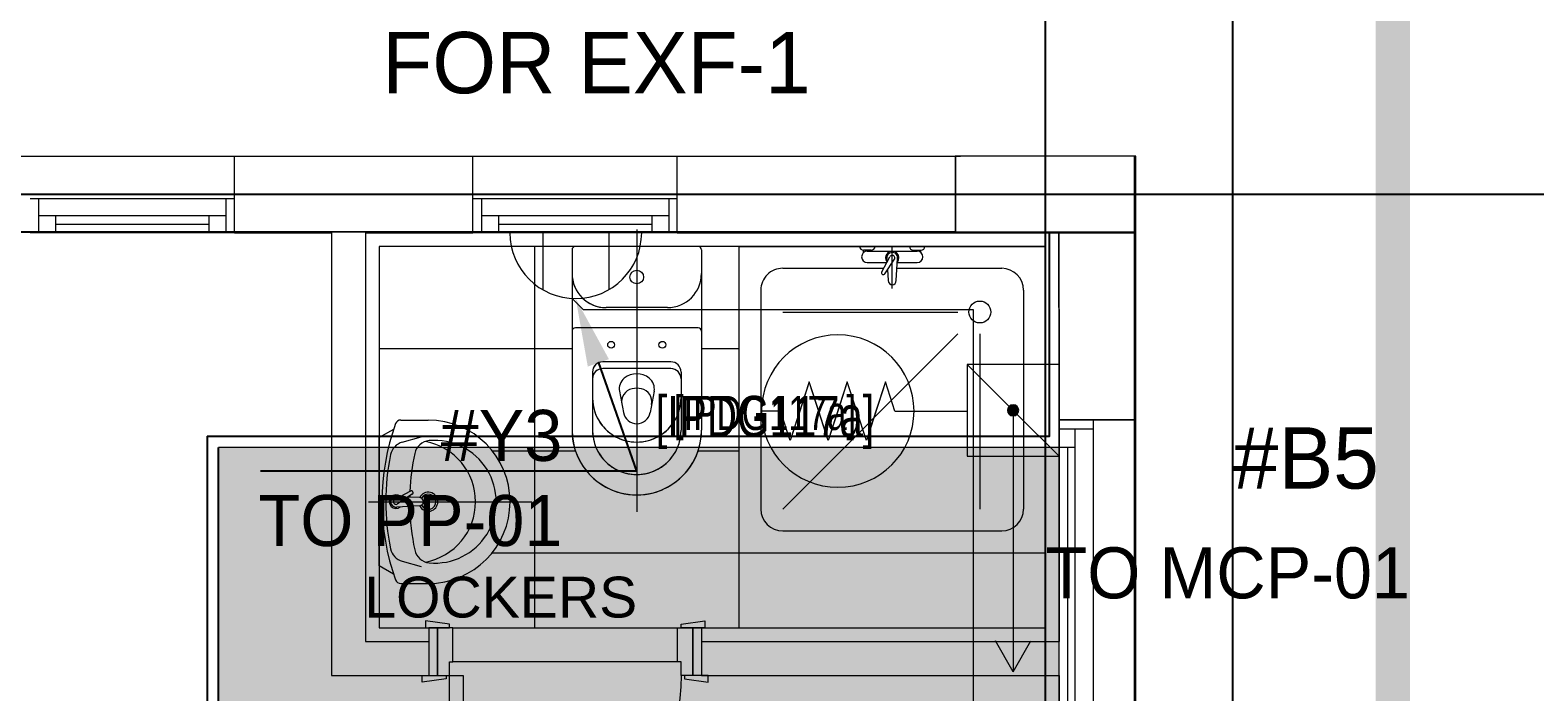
# Model space of a CAD drawing. Header units: metres. Extents: x 75097 to 220695, y -1557923 to -1361206.
# Drawn here: x 112032 to 116450, y -1372046 to -1370102 of the extents above; entities that cross this region are included whole.
import ezdxf
from ezdxf import colors
from ezdxf.entities.mleader import LeaderData, LeaderLine
from ezdxf.math import Vec2, Vec3

# ---------------------------------------------------------------- set-up
doc = ezdxf.new("R2010")
doc.units = ezdxf.units.M
doc.linetypes.add('DASHED2', pattern=[0.375, 0.25, -0.125])
doc.layers.get('0').update_dxf_attribs({"lineweight": 0})
for name, color, linetype, lineweight in [('A-100 - Copy$0$72_EGR_BASE_TEXT', 8, 'Continuous', 0), ('A-100 - Copy$0$Aluminum', 8, 'Continuous', 0), ('A-100 - Copy$0$car', 8, 'Continuous', 0), ('A-100 - Copy$0$Proj', 8, 'Continuous', 0), ('A-100 - Copy$0$SANIT', 8, 'Continuous', 0), ('A-100 - Copy$0$Structure', 8, 'Continuous', 9), ('A-100 - Copy$0$Tiles', 8, 'Continuous', 0), ('A-100 - Copy$0$Walls', 8, 'Continuous', 0), ('A-100 - Copy$0$Wooden Joinery', 8, 'Continuous', 0)]:
    doc.layers.add(name, color=color, linetype=linetype, lineweight=lineweight)
for name, color, linetype in [('A-100 - Copy$0$axes', 8, 'Continuous'), ('A-100 - Copy$0$PDF_Geometry', 8, 'Continuous'), ('A-100 - Copy$0$PDF_Text', 8, 'Continuous'), ('AMA-SO-POWER', 85, 'Continuous'), ('PD-VENT', 8, 'Continuous')]:
    doc.layers.add(name, color=color, linetype=linetype)
for name, color, linetype, lineweight, true_color in [('E-POWR', 7, 'Continuous', 9, 0x4e7e3e), ('E-POWR-IDEN _1-100_', 7, 'Continuous', 9, 0x4e7e3e), ('EXF', 7, 'Continuous', 0, 0x4e7e3e)]:
    doc.layers.add(name, color=color, linetype=linetype, lineweight=lineweight, true_color=true_color)
doc.styles.add('A-100 - Copy$0$PDF Arial', font='arial.ttf')
doc.styles.add('A-100 - Copy$0$X3G_ENTITY_2587EA', font='swisscl.ttf', dxfattribs={"height": 200})
doc.styles.add('Optima_5', font='', dxfattribs={"height": 3.001645})
doc.styles.get("Standard").update_dxf_attribs({"font": 'GOTHIC.TTF'})
doc.styles.get('Optima_5').set_extended_font_data('Optima')

# ---------------------------------------------------------------- blocks, each defined once
blk = doc.blocks.new('WALL OUTLET')
at = {"layer": 'E-POWR', "extrusion": (9.94399e-05, 4.90741e-07, 1)}
blk.add_line((-193.4, 0, 0), (193.4, 0, 0), dxfattribs=at)
blk.add_line((-193.4, 0, 0), (193.4, 0, 0), dxfattribs=at)
at = {"layer": 'E-POWR', "extrusion": (9.94399e-05, 4.90741e-07, 1), "elevation": 0}
for points in [[(-96.7, 0), (-96.7, 167.5)], [(96.7, 0), (96.7, 167.5)]]:
    blk.add_lwpolyline(points, dxfattribs=at)
at = {"layer": 'E-POWR', "extrusion": (9.94399e-05, 4.90741e-07, 1)}
blk.add_arc((0, 0, 0), 193.4, 359.9963, 179.9963, dxfattribs=at)
blk = doc.blocks.new('E-WATER HEATER SKT')
at = {"layer": 'E-POWR'}
h = blk.add_hatch(color=256, dxfattribs=at)
h.dxf.hatch_style = 1
h.paths.add_polyline_path([(-0.4153, 0.0019, 1), (-0.4426, 0.0019, 1)])
for p, q in [((-0.5415, -0.1106), (-0.5415, 0.1144)), ((-0.5415, 0.1144), (-0.3165, 0.1144))]:
    blk.add_line(p, q, dxfattribs=at)
blk.add_lwpolyline([(-0.5415, 0.1144), (-0.3165, 0.1144), (-0.3165, -0.1106), (-0.5415, -0.1106)], close=True, dxfattribs=at)
for points in [[(-0.4208, 0.01), (-0.3165, 0.1144)], [(-0.1398, 0), (-0.1165, 0.0717), (-0.0932, 0)], [(-0.1398, 0), (-0.1165, 0.0717), (-0.0699, -0.0717), (-0.0233, 0.0717), (0.0233, -0.0717), (0.0699, 0.0717), (0.1165, -0.0717), (0.1398, 0), (0.1865, 0)], [(-0.0466, 0), (-0.0233, 0.0717), (0, 0)], [(0.0466, 0), (0.0699, 0.0717), (0.0932, 0)], [(-0.1398, 0), (-0.3165, 0)], [(-0.0932, 0), (-0.0699, -0.0717), (-0.0466, 0)], [(0, 0), (0.0233, -0.0717), (0.0466, 0)], [(0.0932, 0), (0.1165, -0.0717), (0.1398, 0)], [(-0.5415, -0.1106), (-0.4371, -0.0063)]]:
    blk.add_lwpolyline(points, dxfattribs=at)
for centre, radius in [((0, 0), 0.1865), ((-0.429, 0.0019), 0.0137)]:
    blk.add_circle(centre, radius, dxfattribs=at)
blk = doc.blocks.new('arrow')
at = {"layer": 'E-POWR'}
for points in [[(140757.7, -1398284.6), (140667.3, -1398232.4)], [(139990, -1398284.6), (140757.7, -1398284.6), (140757.7, -1398284.6)], [(140757.7, -1398284.6), (140667.3, -1398336.8)]]:
    blk.add_lwpolyline(points, dxfattribs=at)
blk = doc.blocks.new('A-100 - Copy$0$SHOWER TRAY 80x80')
at = {"layer": 'A-100 - Copy$0$SANIT'}
for p, q in [((0, 0), (0, 0.8)), ((0.8, 0.8), (0, 0.8)), ((0.8, 0), (0.8, 0.8)), ((0.1143, 0.7429), (0.6857, 0.7429)), ((0.0571, 0.4124), (0.0571, 0.6857)), ((0.7429, 0.1143), (0.7429, 0.6857)), ((0.2286, 0.6286), (0.6857, 0.6286)), ((0.1714, 0.1143), (0.1714, 0.5714)), ((0.2286, 0.5714), (0.6857, 0.1143)), ((0.01, 0.455), (0.01, 0.475)), ((0.0163, 0.475), (0.01, 0.475)), ((0.0125, 0.455), (0.01, 0.455)), ((0.0125, 0.335), (0.0125, 0.465)), ((0.0425, 0.4133), (0.0425, 0.465)), ((0.11, 0.4), (0, 0.4)), ((0.0667, 0.3728), (0.0271, 0.3939)), ((0.0895, 0.4105), (0.0316, 0.4139)), ((0.0715, 0.3808), (0.0334, 0.4058)), ((0.0407, 0.3866), (0.0316, 0.3861)), ((0.0425, 0.335), (0.0425, 0.3857)), ((0.0571, 0.1143), (0.0571, 0.3779)), ((0.0608, 0.3878), (0.0895, 0.3895)), ((0.01, 0.345), (0.01, 0.325)), ((0.0125, 0.345), (0.01, 0.345)), ((0.0163, 0.325), (0.01, 0.325)), ((0.1143, 0.0571), (0.6857, 0.0571)), ((0, 0), (0.8, 0))]:
    blk.add_line(p, q, dxfattribs=at)
blk.add_circle((0.1714, 0.6286), 0.0286, dxfattribs=at)
for centre, radius, start, end in [((0.1143, 0.6857), 0.0571, 90, 180), ((0.6857, 0.6857), 0.0571, 360, 90), ((0, 0.475), 0.01, 0, 90), ((0.0275, 0.465), 0.015, 0, 180), ((0, 0.455), 0.01, 270, 0), ((0.03, 0.4), 0.0175, 49.632, 309.2526), ((0.03, 0.4), 0.014, 83.2671, 276.7329), ((0.03, 0.4), 0.00676, 54.0423, 244.5873), ((0.0895, 0.4), 0.0105, 270, 90), ((0, 0.345), 0.01, 0, 90), ((0.0691, 0.3768), 0.00467, 239.3148, 59.3148), ((0, 0.325), 0.01, 270, 0), ((0.0275, 0.335), 0.015, 180, 0), ((0.1143, 0.1143), 0.0571, 180, 270), ((0.6857, 0.1143), 0.0571, 270, 360)]:
    blk.add_arc(centre, radius, start, end, dxfattribs=at)
blk = doc.blocks.new('A-100 - Copy$0$A$C26754117')
at = {"layer": 'A-100 - Copy$0$car'}
for p, q in [((750, 820), (90, 820)), ((90, 720), (750, 720))]:
    blk.add_line(p, q, dxfattribs=at)
at = {"layer": 'A-100 - Copy$0$Wooden Joinery'}
for p, q in [((710, 191.2), (700, 191.2)), ((710, 171.2), (710, 191.2)), ((770, 191.2), (780, 191.2)), ((770, 171.2), (770, 191.2)), ((670, 71.2), (670, 161.2)), ((690, 71.2), (690, 161.2)), ((710, 171.2), (700, 171.2)), ((770, 171.2), (780, 171.2)), ((790, 71.2), (790, 161.2)), ((810, 71.2), (810, 161.2)), ((710, 61.2), (700, 61.2)), ((710, 31.2), (710, 71.2)), ((720, 71.2), (710, 71.2)), ((760, 71.2), (770, 71.2)), ((770, 31.2), (770, 71.2)), ((770, 61.2), (780, 61.2)), ((710, 41.2), (700, 41.2)), ((720, 31.2), (710, 31.2)), ((760, 31.2), (770, 31.2)), ((770, 41.2), (780, 41.2))]:
    blk.add_line(p, q, dxfattribs=at)
for points in [[(80, 820), (80, 830), (10, 840), (10, 820)], [(760, 820), (760, 830), (830, 840), (830, 820)], [(70, 680), (70, 670), (0, 660), (0, 680)], [(720, 680), (720, 1.2), (760, 1.2), (760, 680)], [(770, 680), (770, 670), (840, 660), (840, 680)]]:
    blk.add_lwpolyline(points, close=True, dxfattribs=at)
for points in [[(45, 680), (45, 820), (20, 820), (20, 680), (45, 680)], [(45, 680), (80, 680), (80, 720), (90, 720), (90, 820), (45, 820), (45, 680)], [(795, 680), (760, 680), (760, 720), (750, 720), (750, 820), (795, 820), (795, 680)], [(795, 680), (795, 820), (820, 820), (820, 680), (795, 680)]]:
    blk.add_lwpolyline(points, dxfattribs=at)
for centre, radius, start, end in [((760, 680), 680, 180, 266.6277), ((700, 161.2), 30, 90, 180), ((780, 161.2), 30, 0, 90), ((700, 161.2), 10, 90, 180), ((780, 161.2), 10, 0, 90), ((700, 71.2), 30, 180, 270), ((700, 71.2), 10, 180, 270), ((780, 71.2), 10, 270, 0), ((780, 71.2), 30, 270, 0)]:
    blk.add_arc(centre, radius, start, end, dxfattribs=at)
blk = doc.blocks.new('A-100 - Copy$0$WC manta')
at = {"layer": 'A-100 - Copy$0$SANIT'}
for p, q in [((-0.13, 0.18), (-0.13, -0.18)), ((-0.12, 0.19), (0.41, 0.19)), ((0.109, 0.18), (0.109, -0.18)), ((0.05, 0.09), (0.05, -0.09)), ((0.209, 0.1), (0.209, -0.1)), ((0.229, 0.1), (0.229, -0.1)), ((0.239, 0.13), (0.41, 0.13)), ((0.2955, 0.051), (0.3581, 0.0393)), ((-0.18, 0), (0.65, 0)), ((0.2955, -0.051), (0.3581, -0.0393)), ((0.239, -0.13), (0.41, -0.13)), ((-0.12, -0.19), (0.41, -0.19))]:
    blk.add_line(p, q, dxfattribs=at)
for centre, radius in [((0.159, 0.0752), 0.01), ((-0.04, 0), 0.02), ((0.159, -0.0753), 0.01)]:
    blk.add_circle(centre, radius, dxfattribs=at)
for centre, radius, start, end in [((-0.12, 0.18), 0.01, 90, 180), ((-0.05, 0.09), 0.1, 0, 90), ((0.119, 0.18), 0.01, 90, 180), ((0.41, 0), 0.19, 270, 90), ((0.239, 0.1), 0.03, 90, 180), ((0.259, 0.1), 0.03, 90, 180), ((0.3147, 0), 0.13, 270, 90), ((0.41, 0), 0.13, 270, 90), ((0.2882, 0.0117), 0.04, 79.4289, 141.525), ((0.3271, 0.0044), 0.04, 79.4289, 166.4176), ((0.3029, 0), 0.0588, 141.525, 218.475), ((0.3454, 0), 0.0588, 166.4176, 193.5824), ((0.3507, 0), 0.04, 280.5711, 79.4289), ((0.2882, -0.0117), 0.04, 218.475, 280.5711), ((0.3271, -0.0044), 0.04, 193.5824, 280.5711), ((-0.05, -0.09), 0.1, 270, 0), ((0.239, -0.1), 0.03, 180, 270), ((0.259, -0.1), 0.03, 180, 270), ((-0.12, -0.18), 0.01, 180, 270), ((0.119, -0.18), 0.01, 180, 270)]:
    blk.add_arc(centre, radius, start, end, dxfattribs=at)
blk = doc.blocks.new('A-100 - Copy$0$lav-manta 60')
at = {"layer": 'A-100 - Copy$0$SANIT'}
for p, q in [((-0.2658, -0.0529), (-0.2358, 0)), ((-0.2358, 0), (0.2358, 0)), ((0, 0.04), (0, -0.56)), ((0.2658, -0.0529), (0.2358, 0)), ((-0.3, -0.0789), (-0.3, -0.18)), ((-0.2185, -0.0841), (-0.2383, -0.1537)), ((-0.015, -0.1473), (-0.0199, -0.064)), ((0.0274, -0.121), (-0.0078, -0.0673)), ((0.0389, -0.1142), (0.0087, -0.0575)), ((0.015, -0.1473), (0.0174, -0.1057)), ((0.0191, -0.077), (0.0199, -0.064)), ((0.2185, -0.0841), (0.2383, -0.1537)), ((0.3, -0.0789), (0.3, -0.18))]:
    blk.add_line(p, q, dxfattribs=at)
for centre, radius, start, end in [((0, -0.8557), 0.8457, 70.1771, 109.8229), ((-0.1608, -0.1006), 0.06, 101.8086, 164.0794), ((0, -0.8696), 0.8457, 78.1914, 101.8086), ((0, -0.0617), 0.025, 320.7474, 220.368), ((0, -0.0617), 0.02, 353.2671, 186.682), ((0, -0.0617), 0.00966, 25.4127, 215.9577), ((0.1608, -0.1006), 0.06, 15.9206, 78.1914), ((-0.28, -0.0789), 0.02, 109.8229, 180), ((0.28, -0.0789), 0.02, 0, 70.1771), ((-0.1645, -0.189), 0.06, 102.0883, 174.8142), ((0, -0.9572), 0.8457, 91.1572, 102.0883), ((0, -0.18), 0.035, 115.3106, 64.6894), ((0, -0.18), 0.0275, 117.1496, 62.8504), ((0, -0.1473), 0.015, 180, 0), ((0, -0.9572), 0.8457, 88.5486, 88.844), ((0.0332, -0.1176), 0.00666, 210.6852, 30.6852), ((0, -0.9572), 0.8457, 77.9117, 87.4274), ((0.1645, -0.189), 0.06, 5.1858, 77.9117), ((0, -0.18), 0.3, 180, 0), ((0, -0.2039), 0.2252, 174.8142, 5.1858), ((0, -0.1282), 0.2252, 190.6097, 349.3903)]:
    blk.add_arc(centre, radius, start, end, dxfattribs=at)
blk = doc.blocks.new('A-100 - Copy$0$A$C02230961')
at = {"layer": 'A-100 - Copy$0$PDF_Geometry', "lineweight": 25}
h = blk.add_hatch(dxfattribs=at)
h.set_pattern_fill('ANGLE', color=256, scale=500)
h.set_pattern_definition([(0, (-1219317.64, -1092026.17), (0, 137.5), [100, -37.5]), (90, (-1219317.64, -1092026.17), (-137.5, 8e-15), [100, -37.5])])
h.paths.add_polyline_path([(10723.7, -4993.7), (11262.7, -4993.7), (11262.7, -4562.4), (10962.9, -4562.4), (10962.9, -4602.9), (10821.4, -4602.9), (10821.4, -4562.4), (10349.7, -4562.4), (10349.7, -4602.9), (10208.2, -4602.9), (10208.2, -4562.4), (10033, -4562.4), (10033, -4003.2), (9938.7, -4003.2), (9938.7, -4562.4), (9635.5, -4562.4), (9635.5, -4602.9), (9500.8, -4602.9), (9500.8, -4562.4), (9022.4, -4562.4), (9022.4, -4602.9), (8887.6, -4602.9), (8887.6, -4562.4), (8705.7, -4562.4), (8705.7, -5307.5), (8739.4, -5307.5), (8723.2, -5388.4), (9042.6, -5388.4), (9042.6, -5428.8), (9039.6, -5428.8, -0.375368), (8715.8, -5711.8, -0.39984), (9466.1, -6426), (9467.1, -6426), (9467.1, -6466.4), (9433.4, -6466.4), (9419.9, -6483.3, -0.414214), (9389.6, -6513.6), (9393, -6520.3), (9302, -6513.6, -0.599371), (9276.8, -6466.4), (8723.2, -6466.4), (8741.3, -6556.8), (10723.7, -6556.8)])
h.paths.add_polyline_path([(14436.9, -4636.6), (11970.2, -4636.6), (11970.2, -6461.7), (11336.8, -6461.7), (11336.8, -6630.9), (11262.7, -6630.9), (11262.7, -7372.1), (11262.7, -7439.5), (11336.8, -7439.5), (11336.8, -8355.8), (12536.8, -8355.8), (12536.8, -8066.1), (12516.6, -8066.1), (12531.4, -7992), (12536.8, -7992), (12536.8, -7318.2), (12530.1, -7318.2), (12516.6, -7250.8), (12536.8, -7250.8), (12536.8, -6967.8), (12516.6, -6967.8), (12532.8, -6887), (12536.8, -6887), (12536.8, -6219.9), (12530.1, -6219.9), (12516.6, -6145.8), (12536.8, -6145.8), (12536.8, -5761.8), (14436.9, -5761.8)])
h.paths.add_polyline_path([(12037, -7392.3), (12030.8, -7392.3), (12030.8, -7405.2, 0.414215)], flags=16)
h.paths.add_polyline_path([(12091.4, -7338.4), (12091.4, -7378.8), (11343.5, -7378.8), (11343.5, -7338.4), (11902.8, -7338.4), (11902.8, -7331.7), (11923, -7331.7), (11923, -7311.5), (12030.8, -7311.5), (12030.8, -7331.7), (12057.7, -7331.7)], flags=16)
h.paths.add_polyline_path([(11933.1, -7405.8), (12024.1, -7412.5), (11933.1, -7405.8, -0.517639), (11923.6, -7392.3), (11923, -7392.3), (11923, -7395.7, 0.414214)], flags=16)
h.paths.add_polyline_path([(11350.3, -7392.3), (11363.8, -7459.7), (11343.5, -7459.7), (11343.5, -7392.3)], flags=16)
h.paths.add_polyline_path([(2957.3, -10511.9), (2877.6, -10511.9), (2877.6, -10538.9), (2796.7, -10524.2), (2796.7, -11076.3, -0.599371), (2843.9, -11101.5), (2843.9, -11192.4), (2839.5, -11173.3, -0.584927), (2813.6, -11219.4), (2816.9, -11226.1), (2803.4, -11226.1), (2803.4, -11232.9), (2796.7, -11266.5), (2756.3, -11266.5), (2756.3, -11265.6, -0.39984), (2042.1, -10515.3, -0.381307), (1752.3, -10839.9), (1752.3, -10842.1), (1718.7, -10842.1), (1718.7, -10518.7), (1678.2, -10518.7), (1657.3, -10518.7), (1657.3, -10511.9), (-42.7, -10511.9), (-42.7, -11138.2), (-42.7, -12311.9), (2957.3, -12311.9)])
h.paths.add_polyline_path([(637.7, -11637.3), (2299.7, -11637.3), (2299.7, -11241.3), (637.7, -11241.3)], flags=24)
h.paths.add_polyline_path([(12347.4, -5213.9), (13381.6, -5213.9), (13381.6, -4916.9), (12347.4, -4916.9)], flags=24)
h.paths.add_polyline_path([(8700, -6312.9), (10212.7, -6312.9), (10212.7, -5593.3), (8700, -5593.3)], flags=9)
h.paths.add_polyline_path([(10170.8, -5243.1), (10170.8, -6572.5), (10710.4, -6572.5), (10710.4, -5243.1)], flags=9)
h.paths.add_polyline_path([(9375.1, -4957.7), (10990.8, -4957.7), (10990.8, -4660.8), (9375.1, -4660.8)], flags=24)
at = {"layer": 'A-100 - Copy$0$Aluminum'}
for p, q in [((12017, -3905.9, -2.4), (11417, -3905.9, -2.4)), ((11442, -3905.9, -2.4), (11442, -4005.9, -2.4)), ((11992, -3905.9, -2.4), (11992, -4005.9, -2.4)), ((13317, -3905.9, -2.4), (12717, -3905.9, -2.4)), ((12742, -3905.9, -2.4), (12742, -4005.9, -2.4)), ((13292, -3905.9, -2.4), (13292, -4005.9, -2.4)), ((11992, -3955.9, -2.4), (11442, -3955.9, -2.4)), ((11492, -3955.9, -2.4), (11492, -4005.9, -2.4)), ((11942, -3955.9, -2.4), (11942, -4005.9, -2.4)), ((13292, -3955.9, -2.4), (12742, -3955.9, -2.4)), ((12792, -3955.9, -2.4), (12792, -4005.9, -2.4)), ((13242, -3955.9, -2.4), (13242, -4005.9, -2.4)), ((12017, -4005.9, -2.4), (11417, -4005.9, -2.4)), ((11492, -3980.9, -2.4), (11942, -3980.9, -2.4)), ((13317, -4005.9, -2.4), (12717, -4005.9, -2.4)), ((12792, -3980.9, -2.4), (13242, -3980.9, -2.4)), ((14438, -4230.9, -2.4), (14438, -5205.9, -4.3)), ((14438, -5305.9, -4.5), (14438, -5402.9, -4.7))]:
    blk.add_line(p, q, dxfattribs=at)
at = {"layer": 'A-100 - Copy$0$PDF_Geometry', "lineweight": 25}
blk.add_line((11336.8, -4003.2, -2.4), (12017, -4003.2, -2.4), dxfattribs=at)
at = {"layer": 'A-100 - Copy$0$PDF_Geometry', "lineweight": 5, "elevation": -2.4}
for points in [[(11262.7, -4003.2), (10259.4, -4003.2), (10259.4, -3780.9), (14133.7, -3780.9), (14133.7, -4003.2), (11336.8, -4003.2)], [(11336.8, -4003.2), (14436.9, -4003.2), (14436.9, -5761.8), (12536.8, -5761.8), (12536.8, -8355.8), (11336.8, -8355.8)], [(13318.4, -4003.2), (11418.3, -4003.2)], [(14436.9, -4003.2), (14436.9, -4636.6), (11970.2, -4636.6)], [(14436.9, -4225.6), (14436.9, -4003.2)], [(14659.2, -4555.7), (14659.2, -4003.2)], [(14436.9, -4555.7), (14436.9, -5761.8)], [(14659.2, -4555.7), (14436.9, -4555.7), (14659.2, -4555.7)], [(14537.9, -4582.7), (14436.9, -4582.7)], [(14484, -4582.7), (14484, -5734.8)], [(14537.9, -4555.7), (14537.9, -5761.8)], [(14659.2, -5761.8), (14659.2, -4555.7)], [(14484, -4636.6), (14436.9, -4636.6)], [(14463.8, -5680.9), (14463.8, -4636.6)]]:
    blk.add_lwpolyline(points, dxfattribs=at)
at = {"layer": 'A-100 - Copy$0$PDF_Geometry', "lineweight": 18, "elevation": -2.4}
blk.add_lwpolyline([(11418.3, -3780.9), (13318.4, -3780.9)], dxfattribs=at)
at = {"layer": 'A-100 - Copy$0$PDF_Geometry', "lineweight": 5, "elevation": -2.4}
blk.add_lwpolyline([(14133.7, -4003.2), (14659.2, -4003.2), (14659.2, -3780.9), (14133.7, -3780.9)], close=True, dxfattribs=at)
at = {"layer": 'A-100 - Copy$0$PDF_Geometry', "lineweight": 25, "elevation": -2.4}
for points in [[(11936.5, -4602.9), (14409.9, -4602.9), (14409.9, -4003.2)], [(11936.5, -4602.9), (11936.5, -6434.8), (11336.8, -6434.8)], [(11336.8, -6461.7), (11970.2, -6461.7), (11970.2, -4636.6)]]:
    blk.add_lwpolyline(points, dxfattribs=at)
at = {"layer": 'A-100 - Copy$0$Proj'}
for p, q in [((11417, -3780.9, -2.4), (12017, -3780.9, -2.4)), ((12717, -3780.9, -2.4), (13317, -3780.9, -2.4))]:
    blk.add_line(p, q, dxfattribs=at)
at = {"layer": 'A-100 - Copy$0$Structure', "elevation": -2.4}
blk.add_lwpolyline([(14133, -4005.9), (14663, -4005.9), (14663, -3780.9), (14133, -3780.9)], close=True, dxfattribs=at)
at = {"layer": 'A-100 - Copy$0$Tiles'}
for p, q in [((12898, -4045.9, -4.7), (12898, -5165.9, -4.7)), ((12442, -4345.9, -4.7), (13009, -4345.9, -4.7)), ((13388, -4345.9, -4.7), (13498, -4345.9, -4.7)), ((12773.3, -4645.9, -4.7), (13017.7, -4645.9, -4.7)), ((13378.2, -4645.9, -4.7), (13498, -4645.9, -4.7)), ((12773.3, -4945.9, -4.7), (13498, -4945.9, -4.7)), ((13498, -4945.9, -4.7), (13498, -5165.9, -4.7))]:
    blk.add_line(p, q, dxfattribs=at)
at = {"layer": 'A-100 - Copy$0$Tiles', "elevation": -4.7}
blk.add_lwpolyline([(13388, -5165.9), (14398, -5165.9), (14398, -4045.9), (12442, -4045.9), (12442, -5165.9), (12588, -5165.9)], dxfattribs=at)
at = {"layer": 'A-100 - Copy$0$Walls'}
for p, q in [((12017, -3780.9, -2.4), (12717, -3780.9, -2.4)), ((12017, -4005.9, -2.4), (12017, -3780.9, -2.4)), ((12717, -4005.9, -2.4), (12717, -3780.9, -2.4)), ((13317, -3780.9, -2.4), (14148, -3780.9, -2.4)), ((13317, -4005.9, -2.4), (13317, -3780.9, -2.4)), ((12017, -4005.9, -2.4), (12302, -4005.9, -2.4)), ((12302, -4005.9, -4.7), (12302, -5305.9, -4.7)), ((12402, -4005.9, -2.4), (12717, -4005.9, -2.4)), ((12402, -4005.9, -4.7), (12402, -5205.9, -4.7)), ((13317, -4005.9, -2.4), (14148, -4005.9, -2.4)), ((14438, -4230.9, -2.4), (14438, -4005.9, -2.4)), ((14663, -5402.9, -4.7), (14663, -4005.9, -2.4)), ((12402, -5205.9, -4.7), (12588, -5205.9, -4.7)), ((12402, -5205.9, -4.7), (12588, -5205.9, -4.7)), ((12588, -5205.9, -4.7), (12588, -5305.9, -4.7)), ((13388, -5205.9, -4.7), (14438, -5205.9, -4.7)), ((13388, -5205.9, -4.7), (13388, -5305.9, -4.7)), ((12302, -5305.9, -4.7), (12588, -5305.9, -4.7)), ((12402, -5305.9, -4.7), (12588, -5305.9, -4.7)), ((13388, -5305.9, -4.7), (14438, -5305.9, -4.7))]:
    blk.add_line(p, q, dxfattribs=at)
at = {"layer": 'A-100 - Copy$0$Walls', "elevation": -4.7}
blk.add_lwpolyline([(13388, -5205.9), (14438, -5205.9)], dxfattribs=at)
at = {"layer": 'A-100 - Copy$0$SANIT'}
for name, p, xscale, yscale, zscale, rotation in [('A-100 - Copy$0$WC manta', (13198, -4175.9, -4.7), 999.9999999999995, 999.9999999999995, 999.9999999999995, 269.9999999999999), ('A-100 - Copy$0$SHOWER TRAY 80x80', (13498, -4045.9, -4.7), 1125.00003893818, 1125.00003893818, 1125.00003893818, 270), ('A-100 - Copy$0$lav-manta 60', (12442, -4795.9, -4.7), 800.0000000001787, 800.0000000001787, 800.0000000001787, 90.00000000000001)]:
    blk.add_blockref(name, p, dxfattribs=dict(at, xscale=xscale, yscale=yscale, zscale=zscale, rotation=rotation))
at = {"layer": 'A-100 - Copy$0$Wooden Joinery', "xscale": -1}
blk.add_blockref('A-100 - Copy$0$A$C26754117', (13408, -5985.9, -4.7), dxfattribs=at)
at = {"layer": 'A-100 - Copy$0$72_EGR_BASE_TEXT', "insert": (13574.5, -4485.1, -4.7), "char_height": 120, "attachment_point": 2, "style": 'A-100 - Copy$0$X3G_ENTITY_2587EA'}
blk.add_mtext('[IPDG117a]', dxfattribs=at)
at = {"layer": 'A-100 - Copy$0$PDF_Text', "insert": (12398.2, -5137.6, -2.4), "char_height": 120, "attachment_point": 7, "style": 'A-100 - Copy$0$PDF Arial'}
blk.add_mtext('LOCKERS', dxfattribs=at)
blk = doc.blocks.new('A-100 - Copy')
at = {"layer": 'A-100 - Copy$0$Aluminum'}
for p, q in [((112632.3, -1370597.7, 0), (112032.3, -1370597.7, 0)), ((112057.3, -1370597.7, 0), (112057.3, -1370697.7, 0)), ((112607.3, -1370597.7, 0), (112607.3, -1370697.7, 0)), ((113932.3, -1370597.7, 0), (113332.3, -1370597.7, 0)), ((113357.3, -1370597.7, 0), (113357.3, -1370697.7, 0)), ((113907.3, -1370597.7, 0), (113907.3, -1370697.7, 0)), ((112607.3, -1370647.7, 0), (112057.3, -1370647.7, 0)), ((112107.3, -1370647.7, 0), (112107.3, -1370697.7, 0)), ((112557.3, -1370647.7, 0), (112557.3, -1370697.7, 0)), ((113907.3, -1370647.7, 0), (113357.3, -1370647.7, 0)), ((113407.3, -1370647.7, 0), (113407.3, -1370697.7, 0)), ((113857.3, -1370647.7, 0), (113857.3, -1370697.7, 0)), ((112107.3, -1370672.7, 0), (112557.3, -1370672.7, 0)), ((113407.3, -1370672.7, 0), (113857.3, -1370672.7, 0)), ((112632.3, -1370697.7, 0), (112032.3, -1370697.7, 0)), ((113932.3, -1370697.7, 0), (113332.3, -1370697.7, 0)), ((115053.3, -1370922.7, 0), (115053.3, -1371897.7, -2)), ((115053.3, -1371997.7, -2.2), (115053.3, -1372094.7, -2.4))]:
    blk.add_line(p, q, dxfattribs=at)
at = {"layer": 'A-100 - Copy$0$axes'}
for p, q in [((115013.3, -1477297.4, 0), (115013.3, -1366771.9, 0)), ((115563.3, -1477297.4, 0), (115563.3, -1366771.9, 0)), ((115563.3, -1477297.4, 0), (115563.3, -1366771.9, 0)), ((119073.3, -1370585.2, 0), (95290.3, -1370585.2, 0))]:
    blk.add_line(p, q, dxfattribs=at)
at = {"layer": 'A-100 - Copy$0$PDF_Geometry'}
blk.add_line((111952.1, -1370695, 0), (112632.3, -1370695, 0), dxfattribs=at)
at = {"layer": 'A-100 - Copy$0$Proj'}
for p, q in [((112032.3, -1370472.7, 0), (112632.3, -1370472.7, 0)), ((113332.3, -1370472.7, 0), (113932.3, -1370472.7, 0))]:
    blk.add_line(p, q, dxfattribs=at)
at = {"layer": 'A-100 - Copy$0$Structure', "elevation": 0}
blk.add_lwpolyline([(114748.3, -1370697.7), (115278.3, -1370697.7), (115278.3, -1370472.7), (114748.3, -1370472.7)], close=True, dxfattribs=at)
at = {"layer": 'A-100 - Copy$0$Tiles'}
for p, q in [((113513.3, -1370737.7, -2.4), (113513.3, -1371857.7, -2.4)), ((113057.3, -1371037.7, -2.4), (113624.3, -1371037.7, -2.4)), ((114003.3, -1371037.7, -2.4), (114113.3, -1371037.7, -2.4)), ((113388.6, -1371337.7, -2.4), (113633, -1371337.7, -2.4)), ((113993.6, -1371337.7, -2.4), (114113.3, -1371337.7, -2.4)), ((113388.6, -1371637.7, -2.4), (114113.3, -1371637.7, -2.4)), ((114113.3, -1371637.7, -2.4), (114113.3, -1371857.7, -2.4))]:
    blk.add_line(p, q, dxfattribs=at)
at = {"layer": 'A-100 - Copy$0$Tiles', "elevation": -2.4}
blk.add_lwpolyline([(114003.3, -1371857.7), (115013.3, -1371857.7), (115013.3, -1370737.7), (113057.3, -1370737.7), (113057.3, -1371857.7), (113203.3, -1371857.7)], dxfattribs=at)
at = {"layer": 'A-100 - Copy$0$Walls'}
for p, q in [((112632.3, -1370472.7, 0), (113332.3, -1370472.7, 0)), ((112632.3, -1370697.7, 0), (112632.3, -1370472.7, 0)), ((113332.3, -1370697.7, 0), (113332.3, -1370472.7, 0)), ((113932.3, -1370472.7, 0), (114763.3, -1370472.7, 0)), ((113932.3, -1370697.7, 0), (113932.3, -1370472.7, 0)), ((112632.3, -1370697.7, 0), (112917.3, -1370697.7, 0)), ((112917.3, -1370697.7, -2.4), (112917.3, -1371997.7, -2.4)), ((113017.3, -1370697.7, 0), (113332.3, -1370697.7, 0)), ((113017.3, -1370697.7, -2.4), (113017.3, -1371897.7, -2.4)), ((113932.3, -1370697.7, 0), (114763.3, -1370697.7, 0)), ((115053.3, -1370922.7, 0), (115053.3, -1370697.7, 0)), ((115278.3, -1372094.7, -2.4), (115278.3, -1370697.7, 0)), ((113017.3, -1371897.7, -2.4), (113203.3, -1371897.7, -2.4)), ((113017.3, -1371897.7, -2.4), (113203.3, -1371897.7, -2.4)), ((113203.3, -1371897.7, -2.4), (113203.3, -1371997.7, -2.4)), ((114003.3, -1371897.7, -2.4), (115053.3, -1371897.7, -2.4)), ((114003.3, -1371897.7, -2.4), (114003.3, -1371997.7, -2.4)), ((112917.3, -1371997.7, -2.4), (113203.3, -1371997.7, -2.4)), ((113017.3, -1371997.7, -2.4), (113203.3, -1371997.7, -2.4)), ((114003.3, -1371997.7, -2.4), (115053.3, -1371997.7, -2.4))]:
    blk.add_line(p, q, dxfattribs=at)
at = {"layer": 'A-100 - Copy$0$Walls', "elevation": -2.4}
blk.add_lwpolyline([(114003.3, -1371897.7), (115053.3, -1371897.7)], dxfattribs=at)
blk.add_blockref('A-100 - Copy$0$A$C02230961', (100615.3, -1366691.8, 2.4))
at = {"layer": 'A-100 - Copy$0$SANIT'}
for name, p, xscale, yscale, zscale, rotation in [('A-100 - Copy$0$WC manta', (113813.3, -1370867.7, -2.4), 999.9999999999995, 999.9999999999995, 999.9999999999995, 270), ('A-100 - Copy$0$SHOWER TRAY 80x80', (114113.3, -1370737.7, -2.4), 1125.00003893818, 1125.00003893818, 1125.00003893818, 270), ('A-100 - Copy$0$lav-manta 60', (113057.3, -1371487.7, -2.4), 800.0000000001817, 800.0000000001817, 800.0000000001817, 90)]:
    blk.add_blockref(name, p, dxfattribs=dict(at, xscale=xscale, yscale=yscale, zscale=zscale, rotation=rotation))
at = {"layer": 'A-100 - Copy$0$Wooden Joinery', "xscale": -1}
blk.add_blockref('A-100 - Copy$0$A$C26754117', (114023.3, -1372677.7, -2.4), dxfattribs=at)
at = {"layer": 'A-100 - Copy$0$72_EGR_BASE_TEXT', "insert": (114189.8, -1371177, -2.4), "char_height": 100, "attachment_point": 2, "style": 'A-100 - Copy$0$X3G_ENTITY_2587EA'}
blk.add_mtext('[IPDG117a]', dxfattribs=at)

msp = doc.modelspace()

# ---------------------------------------------------------------- linework, layer by layer
at = {"layer": 'E-POWR', "color": 240, "linetype": 'DASHED2', "ltscale": 500, "true_color": 0xf10e52, "const_width": 100}
msp.add_lwpolyline([(99709.5, -1369406.3), (116033, -1369406.3), (116033, -1375232.9), (107813.3, -1375232.9), (107813.3, -1389072.7), (105210.1, -1389072.7), (105210.1, -1388615.8), (102724.5, -1388615.8), (102724.5, -1389463.8), (99709.5, -1389463.8), (99709.5, -1369406.3)], dxfattribs=at)
at = {"layer": 'EXF', "color": 85}
msp.add_lwpolyline([(114819.8, -1377508.7), (114801.6, -1377495.5), (114801.6, -1374229.3), (114860.8, -1374144.8), (114801.8, -1374060.6), (114801.8, -1370924.4), (113656.9, -1370924.4), (113623.3, -1370890.8)], dxfattribs=at)

# ---------------------------------------------------------------- block references
at = {"layer": 'AMA-SO-POWER', "color": 85, "xscale": -1200, "yscale": 1200, "zscale": 1200, "rotation": 359.9999534452681}
msp.add_blockref('E-WATER HEATER SKT', (114403.5, -1371221.5, -0.6), dxfattribs=at)
at = {"layer": 'E-POWR', "color": 85, "rotation": 269.9999999999976}
msp.add_blockref('arrow', (1513202.9, -1231229.2, -0.6), dxfattribs=at)
at = {"layer": 'PD-VENT', "color": 85, "rotation": 180}
msp.add_blockref('WALL OUTLET', (113634.3, -1370697.7, -2.4), dxfattribs=at)

# ---------------------------------------------------------------- texts
at = {"layer": 'E-POWR'}
msp.add_text('TO MCP-01', height=150, dxfattribs=at).set_placement((115013.3, -1371771.5, -2.4))
at = {"layer": 'E-POWR-IDEN _1-100_', "char_height": 180.1, "width": 1627.594, "attachment_point": 1, "rotation": 360, "line_spacing_factor": 1.047943, "style": 'Optima_5'}
for s, insert in [('FOR EXF-1', (113066, -1370108, 0)), ('#B5', (115563.3, -1371269, 0))]:
    msp.add_mtext(s, dxfattribs=dict(at, insert=insert))

# ---------------------------------------------------------------- leaders
at = {"layer": 'E-POWR'}
ml = msp.add_multileader_mtext('Standard', dxfattribs=at)
ml.set_content('#R3', color=256)
ml.set_leader_properties()
ml.build(insert=Vec2(0, 0))
ml.multileader.update_dxf_attribs({"text_right_attachment_type": 6, "dogleg_length": 200, "arrow_head_size": 200})
ctx = ml.context
ctx.base_point, ctx.char_height, ctx.arrow_head_size, ctx.landing_gap_size, ctx.plane_origin = Vec3(111528.2, -1369674.2, 0), 250, 200, 100, Vec3(108281.3, -1370149.6, 0)
ctx.right_attachment = 6
notes = []
notes.append((ctx, [(0, (1, 1, 0), (111328.2, -1369674.2, 0), (1, 0), 200, [(0, [(110872.1, -1370882.3, 0)], 0, [])])]))
ctx.mtext.insert, ctx.mtext.width, ctx.mtext.flow_direction = Vec3(111628.2, -1369546.1, 0), 1332.272, 5
at = {"layer": 'EXF', "color": 85}
ml = msp.add_multileader_mtext('Standard', dxfattribs=at)
ml.set_content('#Y3\\PTO PP-01', color=85)
ml.set_leader_properties()
ml.build(insert=Vec2(0, 0))
ml.multileader.update_dxf_attribs({"text_right_attachment_type": 6, "dogleg_length": 0.36, "arrow_head_size": 200})
ctx = ml.context
ctx.base_point, ctx.char_height, ctx.arrow_head_size, ctx.landing_gap_size, ctx.plane_origin = Vec3(112769.3, -1371294.7), 150, 200, 0.09, Vec3(116059.6, -1374298)
ctx.right_attachment, ctx.text_align_type = 6, 2
notes.append((ctx, [(1, (1, 1, 0), (113812.3, -1371397.8), (-1, 0), 217.6, [(0, [(113634.2, -1370891.1)], 0, [])])]))
ctx.mtext.insert, ctx.mtext.width, ctx.mtext.alignment, ctx.mtext.flow_direction = Vec3(113594.7, -1371217.8), 1252.001, 3, 5
for ctx, leaders in notes:
    for number, flags, end, landing, length, lines in leaders:
        leader = LeaderData()
        leader.index, (leader.has_last_leader_line, leader.has_dogleg_vector, leader.attachment_direction) = number, flags
        leader.last_leader_point, leader.dogleg_vector, leader.dogleg_length = Vec3(end), Vec3(landing), length
        for number, points, colour, breaks in lines:
            line = LeaderLine()
            line.index, line.vertices, line.color, line.breaks = number, Vec3.list(points), colors.encode_raw_color(colour), breaks
            leader.lines.append(line)
        ctx.leaders.append(leader)

# ---------------------------------------------------------------- next in the draw order: block references
msp.add_blockref('A-100 - Copy', (0, 0))

doc.saveas('drawing.dxf')
